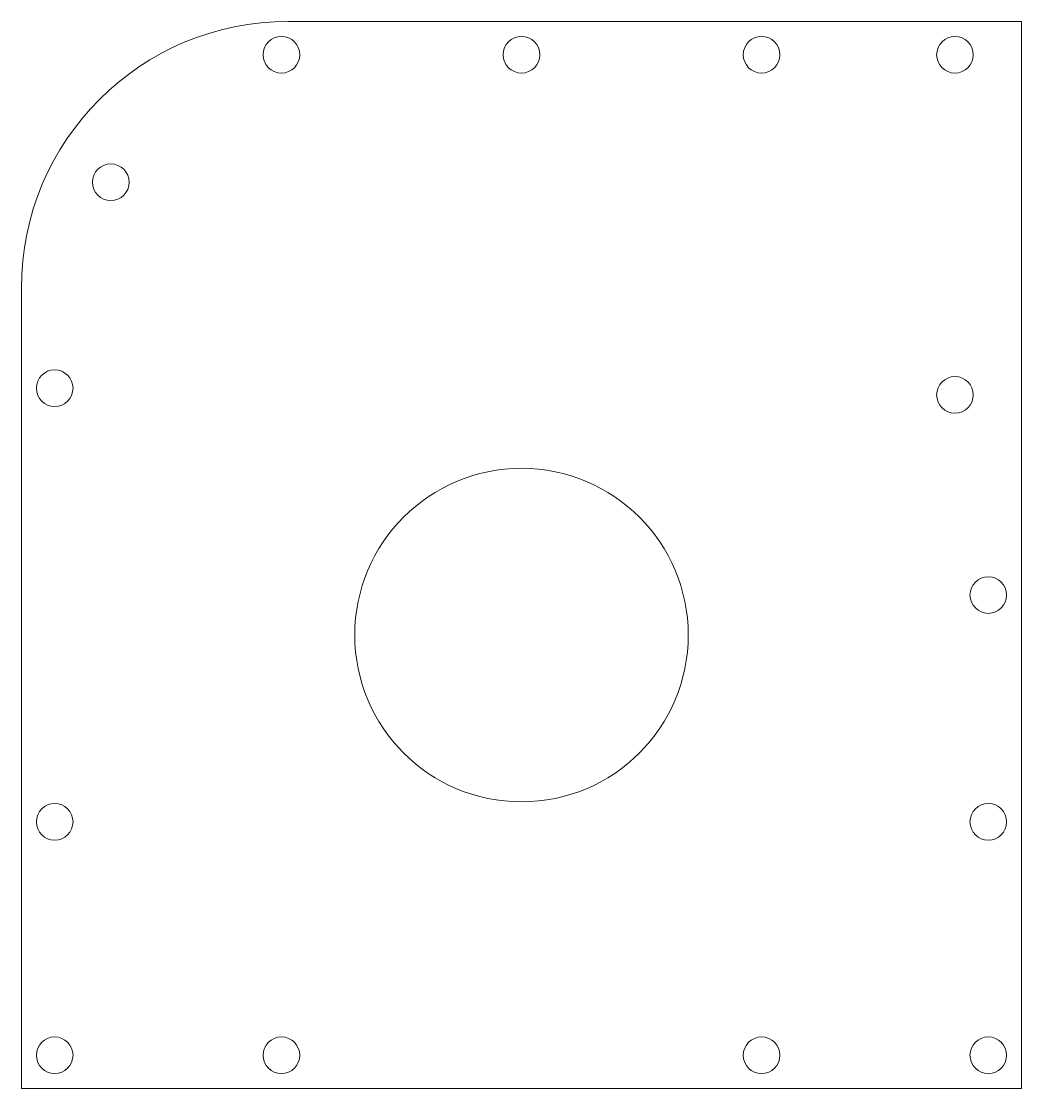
# Model space of a CAD drawing. Header units: millimetres. Extents: x -75 to 75, y -80 to 80.
import ezdxf

# ---------------------------------------------------------------- set-up
doc = ezdxf.new("R2010")
doc.units = ezdxf.units.MM

msp = doc.modelspace()

# ---------------------------------------------------------------- linework, layer by layer
at = {"color": 7, "linetype": 'Continuous', "lineweight": 15}
for p, q in [((-35, 80), (75, 80)), ((75, 80), (75, -80)), ((-75, -80), (-75, 40)), ((75, -80), (-75, -80))]:
    msp.add_line(p, q, dxfattribs=at)
for centre, radius in [((-36, 75), 2.75), ((0, 75), 2.75), ((36, 75), 2.75), ((65, 75), 2.75), ((-61.59, 55.88), 2.75), ((-70, 25), 2.75), ((65, 24), 2.75), ((0, -12), 25), ((70, -6), 2.75), ((-70, -40), 2.75), ((70, -40), 2.75), ((-70, -75), 2.75), ((-36, -75), 2.75), ((36, -75), 2.75), ((70, -75), 2.75)]:
    msp.add_circle(centre, radius, dxfattribs=at)
msp.add_arc((-35, 40), 40, 90, 180, dxfattribs=at)

doc.saveas('drawing.dxf')
